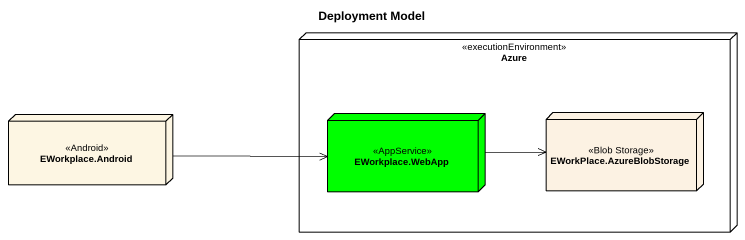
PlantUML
@startuml
title Deployment Model
node Azure <<executionEnvironment>> {
  node "EWorkPlace.AzureBlobStorage" as EWorkPlace_AzureBlobStorage <<Blob Storage>> #FCF2E3
  node "EWorkplace.WebApp" as EWorkplace_WebApp <<AppService>> #00FF00
}
node "EWorkplace.Android" as EWorkplace_Android <<Android>>
EWorkplace_Android -right-> EWorkplace_WebApp
EWorkplace_WebApp -right-> EWorkPlace_AzureBlobStorage
@enduml
